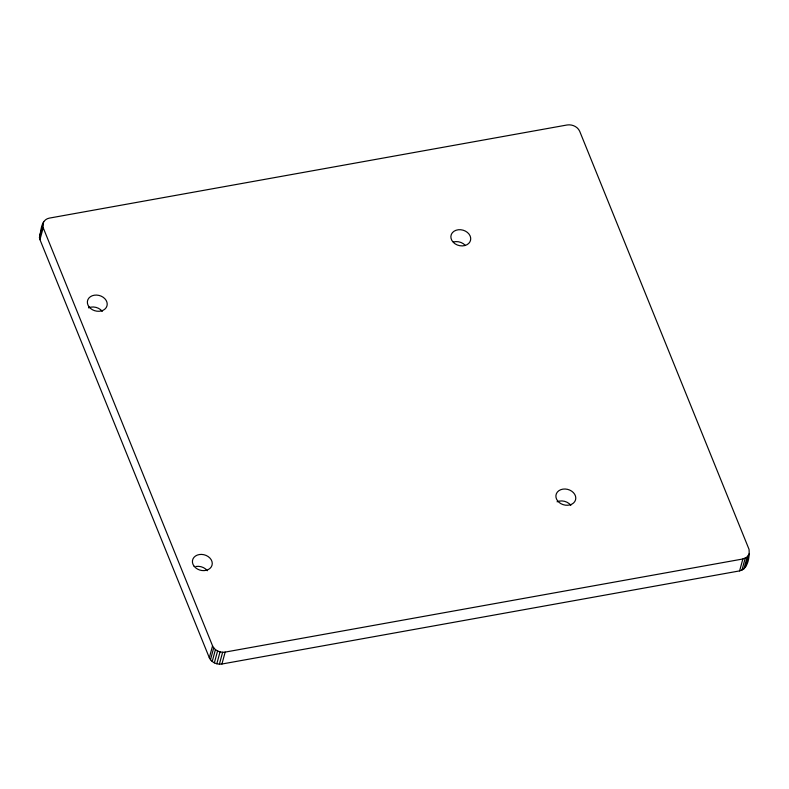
<?xml version="1.0" encoding="UTF-8"?>
<svg xmlns="http://www.w3.org/2000/svg" width="789" height="789" viewBox="0 0 789 789"><rect width="100%" height="100%" fill="white"/><g stroke="black" fill="none" stroke-linecap="round" stroke-linejoin="round"><path stroke-width="1.18" d="M39.45 237.538C41.225 230.901 40.722 219.746 49.382 218.109L567.064 124.987C572.005 124.198 577.568 126.546 579.678 131.24L749.037 549.351C749.698 556.797 748.297 568.78 739.618 570.891L221.936 664.013C216.995 664.802 211.432 662.454 209.322 657.76L39.963 239.649L39.45 237.538L43.681 221.63M42.853 223.543L43.198 227.735L212.557 645.856C214.667 650.55 220.23 652.897 225.171 652.099L742.853 558.987L747.124 557.073L749.382 553.553M746.147 565.457L746.315 563.376M39.963 239.649L43.198 227.735M209.322 657.76L212.557 645.856M210.476 659.762L213.711 647.848M212.192 661.507L215.427 649.594M214.352 662.878L217.586 650.974M216.807 663.796L220.042 651.882M219.391 664.18L222.626 652.266M221.936 664.013L225.171 652.099M739.618 570.891L742.853 558.987M741.936 570.181L745.181 558.277M743.889 568.977L747.124 557.073M745.319 567.37L748.672 554.716M39.618 235.447L40.446 233.534M88.516 307.858A10.07 7.959 15.2 0 1 102.304 311.399M453.419 241.976A10.07 7.959 15.2 0 1 465.214 245.31M195.879 566.492A10.07 7.959 15.2 0 1 207.349 570.743M557.054 501.804A10.079 7.969 15.2 0 1 570.861 505.345M464.938 245.527L462.462 245.902A10.07 7.959 15.2 0 1 451.762 240.27L451.002 238.189A10.07 7.959 15.2 0 1 458.281 229.757A10.07 7.959 15.2 0 1 470.155 236A10.07 7.959 15.2 0 1 464.938 245.527M557.576 500.828A10.079 7.969 15.2 0 0 574.777 501.557A10.079 7.969 15.2 0 0 565.161 489.012A10.079 7.969 15.2 0 0 557.576 500.828M89.039 306.872A10.07 7.959 15.2 0 0 106.209 307.602A10.07 7.959 15.2 0 0 96.613 295.076A10.07 7.959 15.2 0 0 89.039 306.872M194.084 566.206A10.07 7.959 15.2 0 0 211.255 566.936A10.07 7.959 15.2 0 0 201.659 554.411A10.07 7.959 15.2 0 0 194.084 566.206"/></g></svg>
